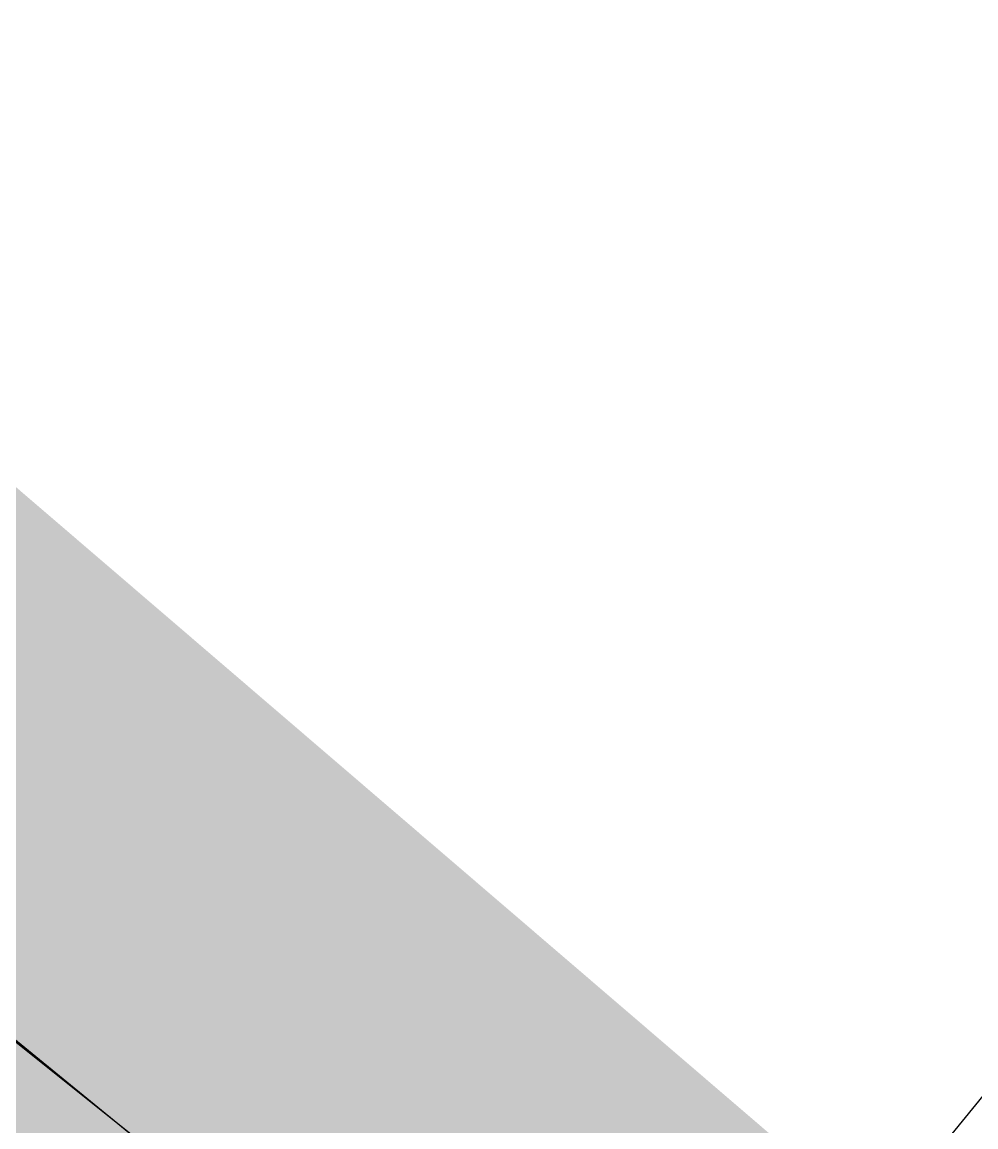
# Model space of a CAD drawing. Header units: metres. Extents: x 507649 to 509016, y 6966950 to 6967777.
# Drawn here: x 507924.243 to 507924.855, y 6967092.123 to 6967092.832 of the extents above; entities that cross this region are included whole.
import ezdxf

# ---------------------------------------------------------------- set-up
doc = ezdxf.new("R2010")
doc.units = ezdxf.units.M
for name, color, linetype in [('C_SWD_CATCHMENT', 142, 'Continuous'), ('C_WIPEOUT', 7, 'Continuous'), ('KRB_BACK', 1, 'Continuous'), ('SWD_CATCHMENT', 4, 'Continuous'), ('XREF', 7, 'Continuous')]:
    doc.layers.add(name, color=color, linetype=linetype)

# ---------------------------------------------------------------- blocks, each defined once
blk = doc.blocks.new('XD_DESIGN_1')
at = {"layer": 'KRB_BACK'}
blk.add_lwpolyline([(507851.26918, 6967104.8056), (507859.07116, 6967098.55606), (507879.29723, 6967083.07249), (507895.35705, 6967073.02833, 0.132227), (507901.58991, 6967071.20553, 0.232044), (507910.97633, 6967075.11893), (507927.6688, 6967095.58743, 0.319901), (507928.29499, 6967107.00429)], format="xyb", dxfattribs=at)
blk = doc.blocks.new('XD_SWD CATCHMENTS_1')
at = {"layer": 'C_SWD_CATCHMENT', "const_width": 0.5}
for points in [[(507936.92838, 6967103.65723), (507937.10857, 6967102.67377), (507937.16402, 6967101.64876), (507937.16745, 6967100.8966), (507937.10615, 6967100.12647), (507936.95726, 6967099.13755), (507936.63339, 6967098.16954), (507936.64246, 6967097.70555), (507936.42124, 6967097.18383), (507936.01042, 6967096.22908), (507935.49183, 6967095.37132), (507934.97324, 6967094.47783), (507934.66029, 6967094.15617), (507929.09265, 6967087.2523), (507924.76337, 6967091.75404), (507924.67086, 6967091.82782), (507921.69943, 6967094.31064), (507928.15883, 6967102.21558), (507918.02467, 6967110.39665)], [(507897.34642, 6967075.70974), (507902.9253, 6967071.07236), (507921.75376, 6967094.3357), (507924.69611, 6967091.8116), (507924.83841, 6967091.70495), (507929.09265, 6967087.2523), (507928.33556, 6967086.35037), (507926.76232, 6967084.37801), (507925.47764, 6967082.87675), (507923.37684, 6967080.3025), (507921.70807, 6967078.21081), (507915.3961, 6967070.4518)]]:
    blk.add_lwpolyline(points, dxfattribs=at)
at = {"layer": 'SWD_CATCHMENT', "color": 142, "linetype": 'Continuous', "lineweight": -3, "flags": 128}
for points in [[(507918.02467, 6967110.39665), (507928.08274, 6967102.17037), (507921.70779, 6967094.23961), (507924.39895, 6967092.04782), (507924.69611, 6967091.8116), (507924.83841, 6967091.70495), (507929.09265, 6967087.2523), (507934.66029, 6967094.15617), (507934.97324, 6967094.47783), (507935.49183, 6967095.37132), (507936.01042, 6967096.22908), (507936.42124, 6967097.18383), (507936.64246, 6967097.70555), (507936.63339, 6967098.16954), (507936.95726, 6967099.13755), (507937.10615, 6967100.12647), (507937.16745, 6967100.8966), (507937.16402, 6967101.64876), (507937.10857, 6967102.67377), (507936.92838, 6967103.65723)], [(507915.3961, 6967070.4518), (507921.70807, 6967078.21081), (507923.37684, 6967080.3025), (507925.47764, 6967082.87675), (507926.76232, 6967084.37801), (507928.33556, 6967086.35037), (507929.09265, 6967087.2523), (507924.83841, 6967091.70495), (507924.69611, 6967091.8116), (507921.65764, 6967094.23961), (507915.50409, 6967086.62145), (507915.50409, 6967086.62145), (507902.93153, 6967071.07078), (507897.34642, 6967075.70974)]]:
    blk.add_lwpolyline(points, dxfattribs=at)

msp = doc.modelspace()

# ---------------------------------------------------------------- wipeouts: each hides what was drawn before it
msp.add_wipeout([(507723.80108, 6967241.8088), (507736.90383, 6967250.00586), (507760.73669, 6967264.90885), (507764.66838, 6967265.96517), (507815.21331, 6967293.85954), (507837.49132, 6967302.37453), (507839.85621, 6967300.27614), (507840.89606, 6967298.79981), (507842.06573, 6967296.59082), (507838.87241, 6967292.80801), (507837.56449, 6967289.75055), (507837.011, 6967286.38367), (507836.28143, 6967278.32895), (507836.99711, 6967265.97253), (507843.10667, 6967257.95629), (507857.84775, 6967234.38619), (507868.3307, 6967217.50619), (507880.29366, 6967198.56358), (507889.54147, 6967183.51247), (507900.24235, 6967166.47486), (507910.84086, 6967149.64396), (507913.31155, 6967147.53945), (507914.12603, 6967146.22179), (507912.84102, 6967145.39437), (507912.43843, 6967143.45945), (507911.53739, 6967137.3865), (507916.13582, 6967130.33736), (507919.21477, 6967125.40923), (507922.18768, 6967124.48465), (507928.05398, 6967123.68679), (507927.78712, 6967121.72581), (507927.76347, 6967120.69857), (507927.92878, 6967120.068), (507928.08985, 6967119.32279), (507928.48989, 6967118.49681), (507930.34835, 6967115.51626), (507935.39547, 6967107.45244), (507936.36006, 6967105.62416), (507936.7066, 6967104.6961), (507936.92838, 6967103.65723), (507937.10857, 6967102.67377), (507937.16402, 6967101.64876), (507937.16745, 6967100.8966), (507937.16745, 6967100.12647), (507936.95726, 6967099.13755), (507936.63339, 6967098.16954), (507936.64246, 6967097.70555), (507936.01042, 6967096.22908), (507934.97324, 6967094.47783), (507929.09265, 6967087.2523), (507926.76232, 6967084.37801), (507923.37684, 6967080.3025), (507921.70807, 6967078.21081), (507915.3961, 6967070.4518), (507914.66461, 6967069.46286), (507914.15103, 6967068.8909), (507913.14524, 6967067.75746), (507911.62681, 6967066.42569), (507910.37188, 6967065.57633), (507908.57117, 6967064.66163), (507906.65858, 6967064.01261), (507905.67244, 6967063.79209), (507903.66558, 6967063.56464), (507902.15034, 6967063.58303), (507900.64576, 6967063.76336), (507899.1691, 6967064.10356), (507898.18879, 6967064.3683), (507897.72946, 6967064.60653), (507892.08251, 6967067.68925), (507875.81301, 6967077.91307), (507861.16891, 6967088.98356), (507846.1377, 6967100.95081), (507841.0126, 6967105.44074), (507839.92266, 6967106.57194), (507832.25631, 6967113.11213), (507824.40159, 6967120.62247), (507817.99539, 6967127.12335), (507809.34065, 6967136.23049), (507805.33729, 6967140.44585), (507800.51682, 6967145.52158), (507791.25568, 6967155.27313), (507776.50697, 6967170.80284), (507760.7081, 6967187.43832), (507754.4396, 6967194.16345), (507747.3302, 6967201.79074), (507740.58421, 6967210.47448), (507730.91552, 6967225.55693), (507725.56406, 6967234.49083), (507724.56335, 6967241.36884)]).dxf.layer = 'C_WIPEOUT'

# ---------------------------------------------------------------- next in the draw order: block references
at = {"layer": 'XREF'}
msp.add_blockref('XD_DESIGN_1', (0, 0), dxfattribs=at)

# ---------------------------------------------------------------- next in the draw order: block references
msp.add_blockref('XD_SWD CATCHMENTS_1', (0, 0), dxfattribs=at)

doc.saveas('drawing.dxf')
